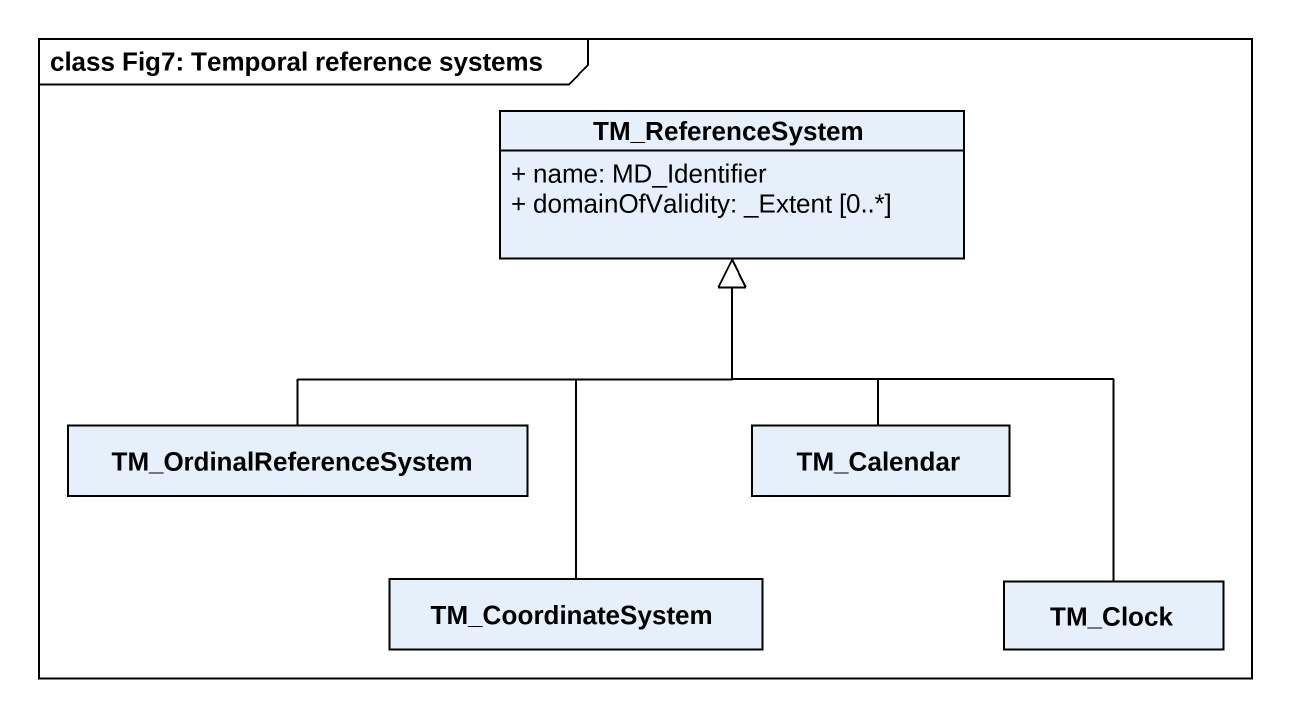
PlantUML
@startuml
mainframe class Fig7: Temporal reference systems
hide circle
hide empty members
skinparam classAttributeIconSize 0
class TM_ReferenceSystem {
  + name: MD_Identifier
  + domainOfValidity: _Extent [0..*]
}
class TM_OrdinalReferenceSystem
class TM_Calendar
class TM_CoordinateSystem
class TM_Clock
TM_OrdinalReferenceSystem -up-|> TM_ReferenceSystem
TM_Calendar -up-|> TM_ReferenceSystem
TM_CoordinateSystem -up-|> TM_ReferenceSystem
TM_Clock -up-|> TM_ReferenceSystem
@enduml
